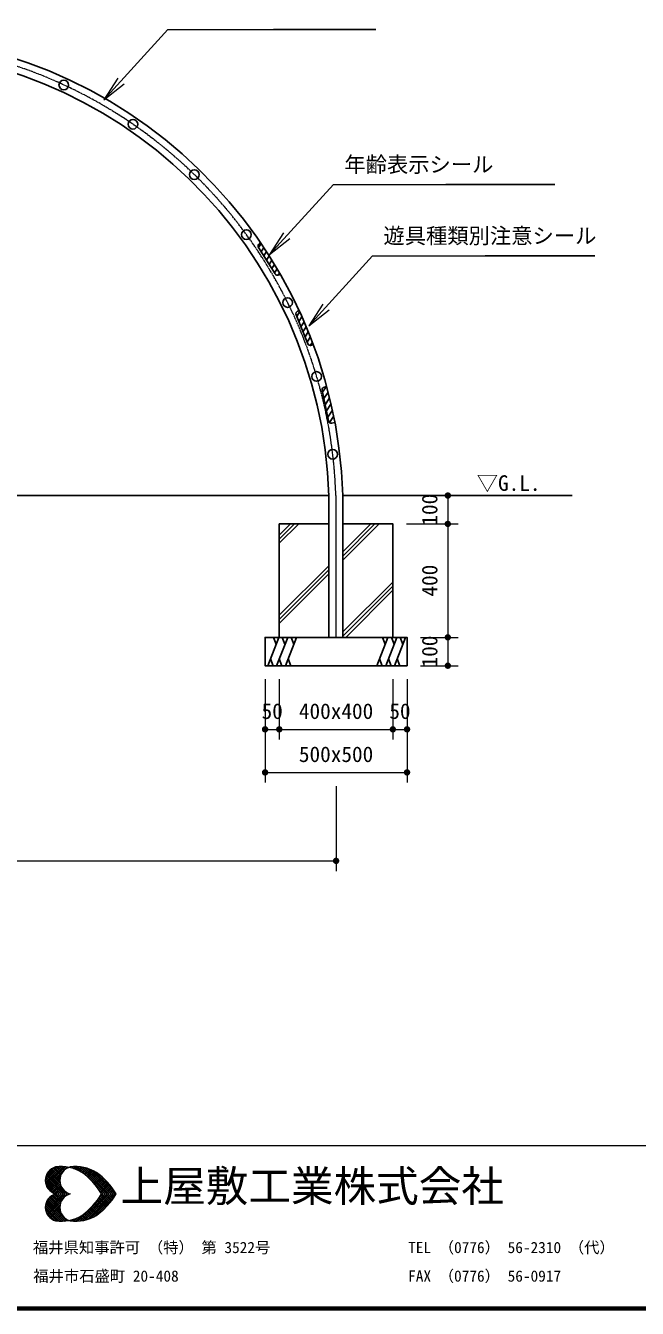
# Model space of a CAD drawing. Units: millimetres at full size, sheet at 1:30, with parts at other scales. Extents: x 450 to 12150, y 450 to 8460.
# Drawn here: x 4649 to 6804, y 450 to 4973 of the extents above; entities that cross this region are included whole.
import ezdxf
from ezdxf.enums import TextEntityAlignment as Align

# ---------------------------------------------------------------- set-up
doc = ezdxf.new("R2010")
doc.units = ezdxf.units.MM
doc.header["$LTSCALE"] = 30
doc.linetypes.add('USER2', pattern=[0.3, 0.2, -0.025, 0.05, -0.025])
for name, color, linetype, lineweight in [('D-BMK\u3000構造物基準線(中心線等)', 2, 'USER2', 13), ('D-STR-DIM\u3000寸法線、寸法値', 7, 'Continuous', 13), ('D-STR-HTXT\u3000旗上げ', 7, 'Continuous', 13), ('D-STR\u3000構造物外形線', 1, 'Continuous', 25), ('D-TTL', 7, 'Continuous', 70), ('D-TTL-FRAM', 7, 'Continuous', 13), ('D-TTL-TXT', 7, 'Continuous', 13)]:
    doc.layers.add(name, color=color, linetype=linetype, lineweight=lineweight)
doc.styles.add('ＭＳ ゴシック', font='')
doc.styles.get('ＭＳ ゴシック').set_extended_font_data('MS Gothic')

# ---------------------------------------------------------------- blocks, each defined once
blk = doc.blocks.new('filled_dot')
at = {"color": 0, "linetype": 'Continuous', "lineweight": -2, "const_width": 1.25}
blk.add_lwpolyline([(-0.625, 0, 1), (0.625, 0, 1)], format="xyb", close=True, dxfattribs=at)
blk = doc.blocks.new('open_arrow')
at = {"color": 0, "linetype": 'Continuous', "lineweight": -2}
blk.add_lwpolyline([(7.5, 1.25), (0, 0), (7.5, -1.25)], dxfattribs=at)

msp = doc.modelspace()

# ---------------------------------------------------------------- linework, layer by layer
at = {"layer": 'D-BMK\u3000構造物基準線(中心線等)'}
msp.add_line((5741.67, 3316.03), (5741.67, 2816.06), dxfattribs=at)
msp.add_arc((4092.45, 3265.28), 1650, 1.76281, 178.23719, dxfattribs=at)
at = {"layer": 'D-STR-DIM\u3000寸法線、寸法値'}
for p, q in [((6122.8, 3316.06), (6172.13, 3316.06)), ((6136.13, 3316.06), (6136.13, 3216.06)), ((5990.45, 3216.06), (6172.13, 3216.06)), ((6040.45, 3216.06), (6172.13, 3216.06)), ((6136.13, 3216.06), (6136.13, 2816.06)), ((6040.45, 2816.06), (6172.13, 2816.06)), ((6040.45, 2816.06), (6172.13, 2816.06)), ((6136.13, 2816.06), (6136.13, 2716.06)), ((6040.45, 2716.06), (6172.13, 2716.06)), ((5492.45, 2668.06), (5492.45, 2455.62)), ((5492.45, 2668.06), (5492.45, 2303.72)), ((5542.45, 2668.06), (5542.45, 2455.62)), ((5542.45, 2668.06), (5542.45, 2455.62)), ((5942.45, 2668.06), (5942.45, 2455.62)), ((5942.45, 2668.06), (5942.45, 2455.62)), ((5992.45, 2668.06), (5992.45, 2455.62)), ((5992.45, 2668.06), (5992.45, 2303.72)), ((5492.45, 2491.62), (5542.45, 2491.62)), ((5542.45, 2491.62), (5942.45, 2491.62)), ((5942.45, 2491.62), (5992.45, 2491.62)), ((5492.45, 2339.72), (5992.45, 2339.72)), ((5742.45, 2291.72), (5742.45, 1991.94)), ((2442.45, 2027.94), (5742.45, 2027.94))]:
    msp.add_line(p, q, dxfattribs=at)
at = {"layer": 'D-STR-HTXT\u3000旗上げ'}
for points in [[(4924.61, 4711.58), (5149.29, 4958.84), (5161.29, 4958.84), (5882.94, 4958.84), (5522.11, 4958.84)], [(5508.37, 4165.48), (5733.05, 4412.74), (5745.05, 4412.74), (6513.58, 4412.74), (6129.31, 4412.74)], [(5646.15, 3914.11), (5870.83, 4161.37), (5882.83, 4161.37), (6653.6, 4161.37), (6268.21, 4161.37)]]:
    msp.add_lwpolyline(points, dxfattribs=at)
at = {"layer": 'D-STR\u3000構造物外形線'}
for p, q in [((5476.84, 4206.93), (5472.55, 4204.24)), ((5469.16, 4190.83), (5478.13, 4205.03)), ((5469.38, 4190.46), (5527.76, 4097.23)), ((5478.5, 4175.9), (5487.8, 4190.61)), ((5487.84, 4160.98), (5497.36, 4176.03)), ((5497.19, 4146.05), (5506.82, 4161.28)), ((5506.53, 4131.13), (5516.16, 4146.35)), ((5515.88, 4116.2), (5525.4, 4131.25)), ((5525.22, 4101.28), (5534.52, 4115.97)), ((5538.67, 4092.84), (5543.53, 4100.52)), ((5541.54, 4094.06), (5545.73, 4096.68)), ((5642.81, 3851.33), (5601.5, 3953.27)), ((5603.77, 3947.68), (5614.01, 3963.91)), ((5607.01, 3966.3), (5611.98, 3968.31)), ((5611.11, 3929.56), (5621.85, 3946.58)), ((5618.45, 3911.45), (5629.55, 3929.04)), ((5625.79, 3893.34), (5637.1, 3911.26)), ((5633.13, 3875.23), (5644.51, 3893.26)), ((5640.47, 3857.11), (5651.76, 3875.01)), ((5651.65, 3845.09), (5658.87, 3856.53)), ((5661.95, 3848.29), (5655.83, 3845.81)), ((5693.42, 3686.6), (5715.92, 3578.93)), ((5694.75, 3680.26), (5707.51, 3699.76)), ((5699.34, 3658.28), (5714.28, 3681.11)), ((5709.28, 3700.13), (5701.17, 3698.44)), ((5703.93, 3636.31), (5719.51, 3660.12)), ((5708.52, 3614.33), (5724.54, 3638.8)), ((5713.12, 3592.35), (5729.34, 3617.15)), ((5719.51, 3573.13), (5733.92, 3595.15)), ((5727.76, 3571.18), (5738.15, 3573.36)), ((5717.36, 3316.22), (2467.54, 3315.66)), ((5717.36, 3316.22), (5717.36, 2816.06)), ((6574.48, 3316.06), (5765.97, 3316.05)), ((5765.97, 3316.05), (5765.97, 2816.06)), ((5542.45, 3176.57), (5581.94, 3216.06)), ((5542.45, 3162.07), (5596.44, 3216.06)), ((5542.45, 3147.57), (5610.94, 3216.06)), ((5765.97, 3117.24), (5864.79, 3216.06)), ((5765.97, 3102.74), (5879.29, 3216.06)), ((5765.97, 3088.24), (5893.79, 3216.06)), ((5542.45, 2893.73), (5717.36, 3068.63)), ((5542.45, 2879.23), (5717.36, 3054.13)), ((5542.45, 2864.73), (5717.36, 3039.63)), ((5766.75, 2835.18), (5942.45, 3010.88)), ((5766.75, 2820.68), (5942.45, 2996.38)), ((5776.63, 2816.06), (5942.45, 2981.88)), ((5501.9, 2716.06), (5540.88, 2816.06)), ((5531.41, 2791.75), (5521.93, 2816.06)), ((5533.01, 2716.06), (5571.99, 2816.06)), ((5542.45, 2816.06), (5942.45, 2816.06)), ((5562.52, 2791.75), (5553.04, 2816.06)), ((5564.12, 2716.06), (5603.11, 2816.06)), ((5593.63, 2791.75), (5584.15, 2816.06)), ((5766.75, 2816.06), (5718.15, 2816.06)), ((5886.19, 2716.06), (5925.18, 2816.06)), ((5915.7, 2791.75), (5906.22, 2816.06)), ((5917.3, 2716.06), (5956.29, 2816.06)), ((5946.81, 2791.75), (5937.33, 2816.06)), ((5948.41, 2716.06), (5987.4, 2816.06)), ((5977.92, 2791.75), (5968.44, 2816.06)), ((5511.38, 2740.37), (5520.85, 2716.06)), ((5542.49, 2740.37), (5551.96, 2716.06)), ((5573.6, 2740.37), (5583.08, 2716.06)), ((5895.67, 2740.37), (5905.15, 2716.06)), ((5926.78, 2740.37), (5936.26, 2716.06)), ((5957.89, 2740.37), (5967.37, 2716.06))]:
    msp.add_line(p, q, dxfattribs=at)
msp.add_lwpolyline([(5717.36, 3216.06), (5542.45, 3216.06), (5542.45, 2816.06), (5492.45, 2816.06), (5492.45, 2716.06), (5992.45, 2716.06), (5992.45, 2816.06), (5942.45, 2816.06), (5942.45, 3216.06), (5765.97, 3216.06)], dxfattribs=at)
for centre in [(4783.36, 4763.66), (5026.76, 4625.27), (5243.26, 4447.71), (5426.62, 4236.1), (5571.57, 3996.53), (5673.91, 3735.91), (5730.72, 3461.73)]:
    msp.add_circle(centre, 17, dxfattribs=at)
for centre, radius, start, end in [((4092.45, 3265.29), 1674.28, 1.73711, 178.26253), ((4092.45, 3265.28), 1625.7, 1.76281, 178.23719), ((5477.86, 4195.77), 10, 122.05264, 212.05264), ((5536.24, 4102.53), 10, 212.05264, 302.05264), ((5610.77, 3957.03), 10, 112.05913, 202.05913), ((5652.08, 3855.08), 10, 202.05913, 292.05913), ((5703.21, 3688.65), 10, 101.80122, 191.80122), ((5725.71, 3580.97), 10, 191.80122, 281.80122)]:
    msp.add_arc(centre, radius, start, end, dxfattribs=at)
at = {"layer": 'D-TTL'}
msp.add_lwpolyline([(450, 450), (450, 8460), (12150, 8460), (12150, 450)], close=True, dxfattribs=at)
at = {"layer": 'D-TTL-FRAM'}
msp.add_line((450, 1023.66), (12150, 1023.66), dxfattribs=at)
at = {"layer": 'D-TTL-TXT'}
for p, q in [((4718.09, 901.17), (4766.22, 949.3)), ((4718.72, 894.3), (4773.72, 949.3)), ((4718.72, 908.67), (4758.72, 948.67)), ((4718.72, 908.05), (4773.72, 853.67)), ((4719.97, 888.67), (4780.59, 949.3)), ((4719.97, 913.67), (4780.59, 853.67)), ((4721.22, 883.05), (4786.84, 948.67)), ((4721.84, 918.67), (4748.72, 946.17)), ((4721.84, 919.3), (4787.47, 853.67)), ((4723.72, 878.67), (4793.72, 948.05)), ((4724.34, 923.67), (4794.34, 853.67)), ((4726.22, 928.67), (4773.09, 882.42)), ((4726.22, 873.67), (4774.34, 921.8)), ((4729.34, 869.92), (4770.59, 911.17)), ((4729.97, 932.42), (4769.97, 892.42)), ((4733.09, 936.17), (4769.34, 899.92)), ((4736.84, 939.3), (4769.34, 906.8)), ((4741.22, 941.8), (4770.59, 912.42)), ((4745.59, 944.92), (4772.47, 918.05)), ((4750.59, 946.8), (4774.34, 923.05)), ((4756.22, 948.67), (4776.84, 927.42)), ((4762.47, 949.3), (4779.97, 931.17)), ((4769.34, 949.3), (4783.09, 935.55)), ((4776.22, 949.3), (4786.84, 938.67)), ((4783.72, 949.3), (4791.22, 941.8)), ((4791.22, 948.67), (4795.59, 944.3)), ((4797.46, 944.92), (4799.34, 947.42)), ((4799.96, 946.8), (4800.59, 946.8)), ((4804.96, 946.17), (4808.09, 948.67)), ((4805.59, 948.67), (4808.71, 944.92)), ((4810.59, 944.3), (4815.59, 949.3)), ((4812.46, 948.67), (4819.34, 941.8)), ((4816.21, 943.05), (4823.09, 949.3)), ((4819.34, 948.67), (4829.96, 938.05)), ((4821.84, 941.17), (4829.96, 949.3)), ((4826.21, 949.3), (4844.34, 930.55)), ((4826.84, 939.3), (4836.84, 949.3)), ((4831.84, 936.8), (4843.09, 948.05)), ((4833.09, 948.67), (4928.71, 853.67)), ((4836.21, 934.3), (4848.71, 947.42)), ((4840.59, 948.67), (4935.59, 853.67)), ((4841.21, 932.42), (4854.96, 946.17)), ((4845.59, 929.3), (4860.59, 944.92)), ((4848.71, 947.42), (4942.46, 853.67)), ((4849.34, 926.8), (4866.21, 943.05)), ((4853.71, 923.67), (4871.84, 941.8)), ((4857.46, 946.17), (4949.96, 853.67)), ((4857.46, 920.55), (4876.84, 939.3)), ((4861.84, 917.42), (4881.84, 937.42)), ((4865.59, 914.3), (4886.21, 935.55)), ((4867.46, 943.05), (4956.84, 853.67)), ((4869.34, 911.17), (4891.21, 933.05)), ((4872.46, 907.42), (4895.59, 930.55)), ((4876.21, 904.3), (4899.96, 927.42)), ((4878.09, 939.3), (4963.71, 853.67)), ((4879.96, 900.55), (4903.71, 924.92)), ((4883.09, 896.8), (4908.09, 921.8)), ((4886.84, 893.05), (4911.84, 918.05)), ((4889.96, 889.3), (4915.59, 914.92)), ((4891.84, 932.42), (4960.59, 864.3)), ((4893.09, 885.55), (4919.34, 911.8)), ((4896.21, 881.8), (4923.09, 908.67)), ((4899.34, 878.05), (4926.84, 904.92)), ((4920.59, 911.17), (4937.46, 893.67)), ((4718.09, 901.8), (4766.22, 853.67)), ((4718.72, 893.67), (4759.34, 853.67)), ((4721.22, 884.92), (4750.59, 854.92)), ((4732.47, 866.17), (4769.34, 903.05)), ((4736.22, 863.05), (4769.34, 896.17)), ((4740.59, 859.92), (4771.22, 890.55)), ((4744.97, 857.42), (4772.47, 884.92)), ((4749.97, 854.92), (4774.34, 879.92)), ((4754.97, 853.67), (4776.84, 874.92)), ((4762.47, 853.67), (4779.97, 871.17)), ((4769.34, 853.67), (4783.09, 867.42)), ((4776.22, 853.67), (4786.22, 863.67)), ((4783.09, 853.67), (4790.59, 860.55)), ((4902.46, 873.67), (4930.59, 901.17)), ((4905.59, 869.92), (4933.71, 898.05)), ((4905.59, 869.3), (4921.21, 853.67)), ((4908.09, 865.55), (4936.84, 894.3)), ((4911.21, 861.17), (4940.59, 890.55)), ((4913.71, 856.8), (4943.71, 886.8)), ((4917.46, 853.67), (4946.84, 883.05)), ((4924.34, 853.67), (4949.96, 878.67)), ((4931.84, 853.67), (4953.09, 874.92)), ((4938.71, 853.67), (4956.21, 870.55)), ((4945.59, 853.67), (4958.71, 866.8)), ((4952.46, 853.67), (4961.84, 862.42)), ((4718.09, 804.92), (4766.22, 853.05)), ((4718.72, 798.67), (4773.72, 853.05)), ((4718.72, 813.05), (4759.34, 853.05)), ((4719.97, 793.05), (4780.59, 853.05)), ((4719.97, 818.05), (4780.59, 757.43)), ((4721.22, 821.8), (4750.59, 851.8)), ((4721.22, 823.67), (4786.84, 758.05)), ((4721.84, 787.42), (4787.47, 853.05)), ((4723.72, 828.05), (4793.72, 758.68)), ((4724.34, 783.05), (4794.34, 853.05)), ((4726.22, 833.05), (4774.34, 784.92)), ((4726.22, 778.05), (4773.09, 824.3)), ((4729.34, 836.8), (4770.59, 795.55)), ((4729.97, 774.3), (4769.97, 814.3)), ((4732.47, 840.55), (4769.34, 803.67)), ((4736.22, 843.67), (4769.34, 810.55)), ((4740.59, 846.8), (4771.22, 816.17)), ((4744.97, 849.3), (4772.47, 821.8)), ((4749.97, 851.8), (4774.34, 826.8)), ((4754.97, 853.05), (4776.84, 831.8)), ((4762.47, 853.05), (4779.97, 835.55)), ((4769.34, 853.05), (4783.09, 839.3)), ((4776.22, 853.05), (4786.22, 843.05)), ((4783.09, 853.05), (4790.59, 846.17)), ((4790.59, 853.67), (4794.97, 858.05)), ((4790.59, 853.05), (4794.97, 848.67)), ((4797.46, 853.67), (4799.96, 855.55)), ((4797.46, 853.05), (4799.96, 851.17)), ((4799.34, 855.55), (4801.84, 853.67)), ((4799.34, 851.17), (4801.84, 853.05)), ((4804.34, 853.67), (4804.96, 853.67)), ((4804.34, 853.05), (4804.96, 853.05)), ((4833.09, 758.05), (4928.71, 853.05)), ((4840.59, 758.05), (4935.59, 853.05)), ((4848.71, 759.3), (4942.46, 853.05)), ((4857.46, 760.55), (4949.96, 853.05)), ((4867.46, 763.67), (4956.84, 853.05)), ((4878.09, 767.42), (4963.71, 853.05)), ((4889.96, 817.42), (4915.59, 791.8)), ((4891.84, 774.3), (4960.59, 842.42)), ((4893.09, 821.17), (4919.34, 794.92)), ((4896.21, 824.92), (4923.09, 798.05)), ((4899.34, 828.67), (4926.84, 801.8)), ((4902.46, 833.05), (4930.59, 805.55)), ((4905.59, 837.42), (4921.21, 853.05)), ((4905.59, 836.8), (4933.71, 808.67)), ((4908.09, 841.17), (4936.84, 812.42)), ((4911.21, 845.55), (4940.59, 816.17)), ((4913.71, 849.92), (4943.71, 819.92)), ((4917.46, 853.05), (4946.84, 823.67)), ((4924.34, 853.05), (4949.96, 828.05)), ((4931.84, 853.05), (4953.09, 831.8)), ((4938.71, 853.05), (4956.21, 836.17)), ((4945.59, 853.05), (4958.71, 839.92)), ((4952.46, 853.05), (4961.84, 844.3)), ((4959.96, 853.67), (4964.34, 858.05)), ((4959.96, 853.05), (4964.34, 848.67)), ((4966.84, 853.67), (4967.46, 853.67)), ((4966.84, 853.05), (4967.46, 853.05)), ((4718.09, 805.55), (4766.22, 757.43)), ((4718.72, 812.42), (4773.72, 757.43)), ((4718.72, 798.05), (4758.72, 758.05)), ((4721.84, 788.05), (4748.72, 760.55)), ((4733.09, 770.55), (4769.34, 806.8)), ((4736.84, 767.42), (4769.34, 799.92)), ((4741.22, 764.92), (4770.59, 794.3)), ((4745.59, 761.8), (4772.47, 788.67)), ((4750.59, 759.92), (4774.34, 783.67)), ((4756.22, 758.05), (4776.84, 779.3)), ((4762.47, 757.43), (4779.97, 775.55)), ((4769.34, 757.43), (4783.09, 771.17)), ((4826.21, 757.43), (4844.34, 776.17)), ((4831.84, 769.92), (4843.09, 758.68)), ((4836.21, 772.42), (4848.71, 759.3)), ((4841.21, 774.3), (4854.96, 760.55)), ((4845.59, 777.42), (4860.59, 761.8)), ((4849.34, 779.92), (4866.21, 763.67)), ((4853.71, 783.05), (4871.84, 764.92)), ((4857.46, 786.17), (4876.84, 767.42)), ((4861.84, 789.3), (4881.84, 769.3)), ((4865.59, 792.42), (4886.21, 771.17)), ((4869.34, 795.55), (4891.21, 773.67)), ((4872.46, 799.3), (4895.59, 776.17)), ((4876.21, 802.42), (4899.96, 779.3)), ((4879.96, 806.17), (4903.71, 781.8)), ((4883.09, 809.92), (4908.09, 784.92)), ((4886.84, 813.67), (4911.84, 788.67)), ((4920.59, 795.55), (4937.46, 813.05)), ((4776.22, 757.43), (4786.84, 768.05)), ((4783.72, 757.43), (4791.22, 764.92)), ((4791.22, 758.05), (4795.59, 762.42)), ((4797.46, 761.8), (4799.34, 759.3)), ((4799.96, 759.92), (4800.59, 759.92)), ((4804.96, 760.55), (4808.09, 758.05)), ((4805.59, 758.05), (4808.71, 761.8)), ((4810.59, 762.42), (4815.59, 757.43)), ((4812.46, 758.05), (4819.34, 764.92)), ((4816.21, 763.67), (4823.09, 757.43)), ((4819.34, 758.05), (4829.96, 768.67)), ((4821.84, 765.55), (4829.96, 757.43)), ((4826.84, 767.42), (4836.84, 757.43))]:
    msp.add_line(p, q, dxfattribs=at)
for centre, radius, start, end in [((4767.33, 901.04), 49.18, 105.2024, 254.7976), ((4773.56, 808.83), 140.97, 58.71735, 97.79751), ((4818.68, 901.04), 49.18, 105.2024, 254.7976), ((4824.91, 808.83), 140.97, 58.71735, 97.79751), ((4700.99, 725.76), 250.36, 30.69974, 54.3922), ((4752.34, 725.76), 250.36, 30.69974, 54.3922), ((4767.33, 806.12), 49.18, 105.2024, 254.7976), ((4818.68, 806.12), 49.18, 105.2024, 254.7976), ((4700.99, 981.4), 250.36, 305.6078, 329.30026), ((4752.34, 981.4), 250.36, 305.6078, 329.30026), ((4773.56, 898.33), 140.97, 262.20249, 301.28265), ((4824.91, 898.33), 140.97, 262.20249, 301.28265)]:
    msp.add_arc(centre, radius, start, end, dxfattribs=at)

# ---------------------------------------------------------------- block references
at = {"layer": 'D-STR-DIM\u3000寸法線、寸法値', "xscale": 9, "yscale": 9}
for p, rotation in [((6136.13, 3316.06), 270), ((6136.13, 3216.06), 90), ((6136.13, 3216.06), 270), ((6136.13, 2816.06), 90), ((6136.13, 2816.06), 270), ((6136.13, 2716.06), 90), ((5542.45, 2491.62), 180), ((5942.45, 2491.62), 180), ((5992.45, 2491.62), 180), ((5992.45, 2339.72), 180), ((5742.45, 2027.94), 180)]:
    msp.add_blockref('filled_dot', p, dxfattribs=dict(at, rotation=rotation))
for p in [(5492.45, 2491.62), (5542.45, 2491.62), (5942.45, 2491.62), (5492.45, 2339.72)]:
    msp.add_blockref('filled_dot', p, dxfattribs=at)
at = {"layer": 'D-STR-HTXT\u3000旗上げ', "xscale": 12, "yscale": 12, "rotation": 47.7}
for p in [(4924.61, 4711.58), (5508.37, 4165.48), (5646.15, 3914.11)]:
    msp.add_blockref('open_arrow', p, dxfattribs=at)

# ---------------------------------------------------------------- texts
at = {"layer": 'D-STR-DIM\u3000寸法線、寸法値', "style": 'ＭＳ ゴシック'}
for s, p in [('100', (6071.99, 3266.06)), ('400', (6071.99, 3016.06)), ('100', (6071.99, 2766.06))]:
    msp.add_text(s, height=54.99, rotation=90, dxfattribs=at).set_placement(p, align=Align.MIDDLE_CENTER)
for s, p in [('50', (5517.45, 2555.75)), ('400x400', (5742.45, 2555.75)), ('50', (5967.45, 2555.75)), ('500x500', (5742.45, 2403.85))]:
    msp.add_text(s, height=54.99, dxfattribs=at).set_placement(p, align=Align.MIDDLE_CENTER)
at = {"layer": 'D-STR-HTXT\u3000旗上げ', "style": 'ＭＳ ゴシック'}
for s, p in [('年齢表示シール', (5771.68, 4439.37)), ('遊具種類別注意シール', (5909.46, 4188)), ('▽G.L.', (6237.91, 3316.06))]:
    msp.add_text(s, height=54.99, dxfattribs=at).set_placement(p, align=Align.BOTTOM_LEFT)
at = {"layer": 'D-TTL-TXT', "style": 'ＭＳ ゴシック'}
for s, height, p in [('上屋敷工業株式会社', 110, (4983.4, 793.23)), ('福井県知事許可 （特） 第 3522号', 39.59, (4674.44, 632.97)), ('TEL （0776） 56-2310 （代）', 39.59, (5996.4, 632.97)), ('福井市石盛町 20-408', 39.59, (4675.54, 532.22)), ('FAX （0776） 56-0917', 39.59, (5996.4, 532.22))]:
    msp.add_text(s, height=height, dxfattribs=at).set_placement(p, align=Align.BOTTOM_LEFT)

doc.saveas('drawing.dxf')
